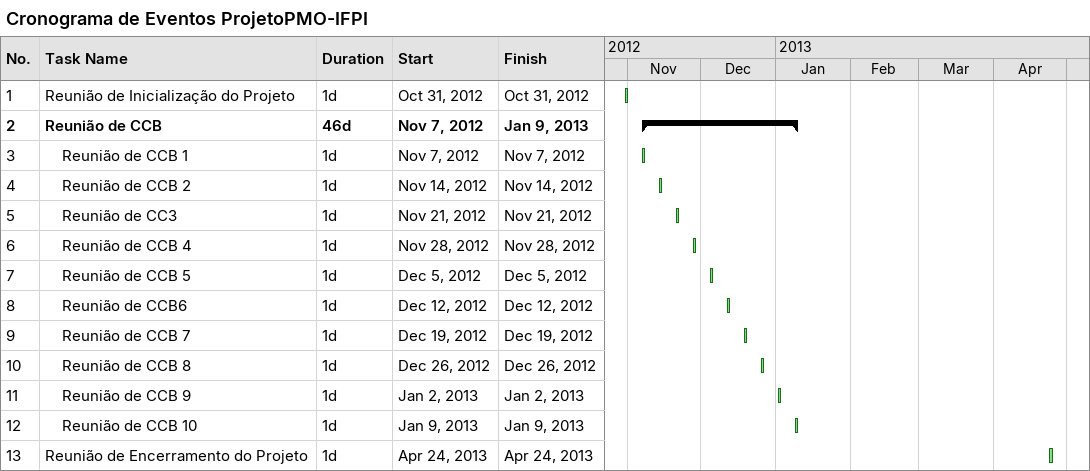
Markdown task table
Cronograma de Eventos ProjetoPMO-IFPI

| ID | Level | Task | Duration | Start | Finish |
|---|---|---|---|---|---|
| 1 | 1 | Reunião de Inicialização do Projeto | 1d | 2012-10-31 | 2012-10-31 |
| 2 | 1 | **Reunião de CCB** | 46d | 2012-11-07 | 2013-01-09 |
| 3 | 2 | Reunião de CCB 1 | 1d | 2012-11-07 | 2012-11-07 |
| 4 | 2 | Reunião de CCB 2 | 1d | 2012-11-14 | 2012-11-14 |
| 5 | 2 | Reunião de CC3 | 1d | 2012-11-21 | 2012-11-21 |
| 6 | 2 | Reunião de CCB 4 | 1d | 2012-11-28 | 2012-11-28 |
| 7 | 2 | Reunião de CCB 5 | 1d | 2012-12-05 | 2012-12-05 |
| 8 | 2 | Reunião de CCB6 | 1d | 2012-12-12 | 2012-12-12 |
| 9 | 2 | Reunião de CCB 7 | 1d | 2012-12-19 | 2012-12-19 |
| 10 | 2 | Reunião de CCB 8 | 1d | 2012-12-26 | 2012-12-26 |
| 11 | 2 | Reunião de CCB 9 | 1d | 2013-01-02 | 2013-01-02 |
| 12 | 2 | Reunião de CCB 10 | 1d | 2013-01-09 | 2013-01-09 |
| 13 | 1 | Reunião de Encerramento do Projeto | 1d | 2013-04-24 | 2013-04-24 |
